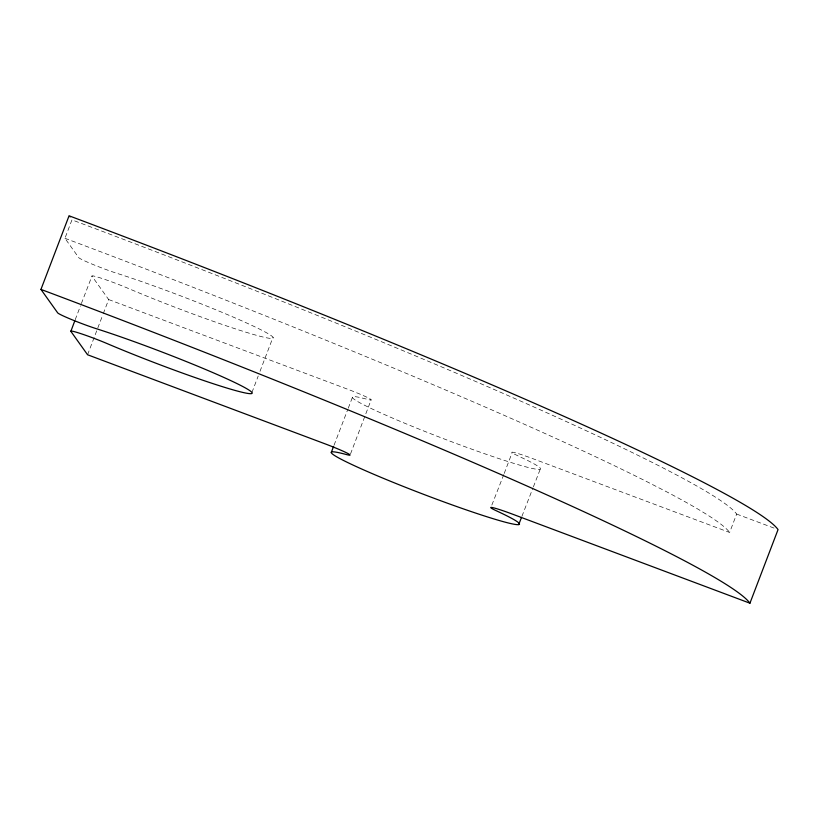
<?xml version="1.0" encoding="UTF-8"?>
<svg xmlns="http://www.w3.org/2000/svg" width="819" height="819" viewBox="0 0 819 819"><rect width="100%" height="100%" fill="white"/><g stroke="black" fill="none" stroke-linecap="round" stroke-linejoin="round"><path stroke-width="0.61" stroke-dasharray="4.09 3.07" d="M75.215 319.697L80.477 305.866M350.522 453.931L364.967 416.032M81.357 303.562L91.953 276.136A25.164 1.577 20.9 0 1 103.44 278.931A25.164 1.577 20.9 0 1 128.163 288.36A100.665 6.317 20.9 0 0 253.04 334.336A100.665 6.317 20.9 0 0 244.154 321.877A100.665 6.317 20.9 0 0 117.598 273.546A25.164 1.577 20.9 0 1 93.182 264.557A25.164 1.577 20.9 0 1 78.737 257.616L64.947 238.288L71.97 219.881L69.062 215.796M87.572 354.76L102.825 314.824M103.276 313.646L108.661 299.549L91.953 276.136M251.935 392.475L258.21 376.034M260.002 371.335L273.014 337.264M334.06 445.188L347.809 409.346M348.27 408.149L352.395 397.399M365.847 413.728L371.109 399.928M503.777 474.59L491.799 505.2M504.207 473.433L512.121 452.733M108.661 299.549L349.222 389.803A25.164 1.577 20.9 0 1 369.062 399.733L359.991 397.502A100.665 6.317 20.9 0 0 452.743 442.178A100.665 6.317 20.9 0 0 527.17 460.247L515.192 454.504A25.164 1.577 20.9 0 1 531.47 458.149L729.627 532.463L736.65 514.066A666.154 41.83 20.9 0 0 71.97 219.881M521.938 516.308L532.923 488.042M533.384 486.865L540.243 469.195M736.65 514.066L774.498 528.255M64.947 238.288A666.154 41.83 20.9 0 1 227.15 300.655L266.871 316.4A666.154 41.83 20.9 0 1 646.252 481.347L665.632 491.287A666.154 41.83 20.9 0 1 729.627 532.463"/><path stroke-width="1.23" d="M70.864 331.347A25.164 1.577 20.9 0 1 82.361 334.142A25.164 1.577 20.9 0 1 107.084 343.57A100.665 6.317 20.9 0 0 231.961 389.547A100.665 6.317 20.9 0 0 223.065 377.088A100.665 6.317 20.9 0 0 96.509 328.757A25.164 1.577 20.9 0 1 72.103 319.758A25.164 1.577 20.9 0 1 57.658 312.827L40.95 289.414L69.062 215.796A710.564 44.615 20.9 0 1 778.05 529.586L749.938 603.204L512.592 514.178A25.164 1.577 20.9 0 0 492.526 507.585A25.164 1.577 20.9 0 0 496.468 510.841A100.665 6.317 20.9 0 1 493.386 518.775A100.665 6.317 20.9 0 1 367.107 471.406A100.665 6.317 20.9 0 1 346.335 454.525A25.164 1.577 20.9 0 0 346.816 452.938A25.164 1.577 20.9 0 0 324.918 443.785L87.572 354.76L70.864 331.347L74.785 320.853M331.316 452.354L333.609 446.386M518.734 524.559L521.478 517.485M40.95 289.414A710.564 44.615 20.9 0 1 749.938 603.204"/></g></svg>
